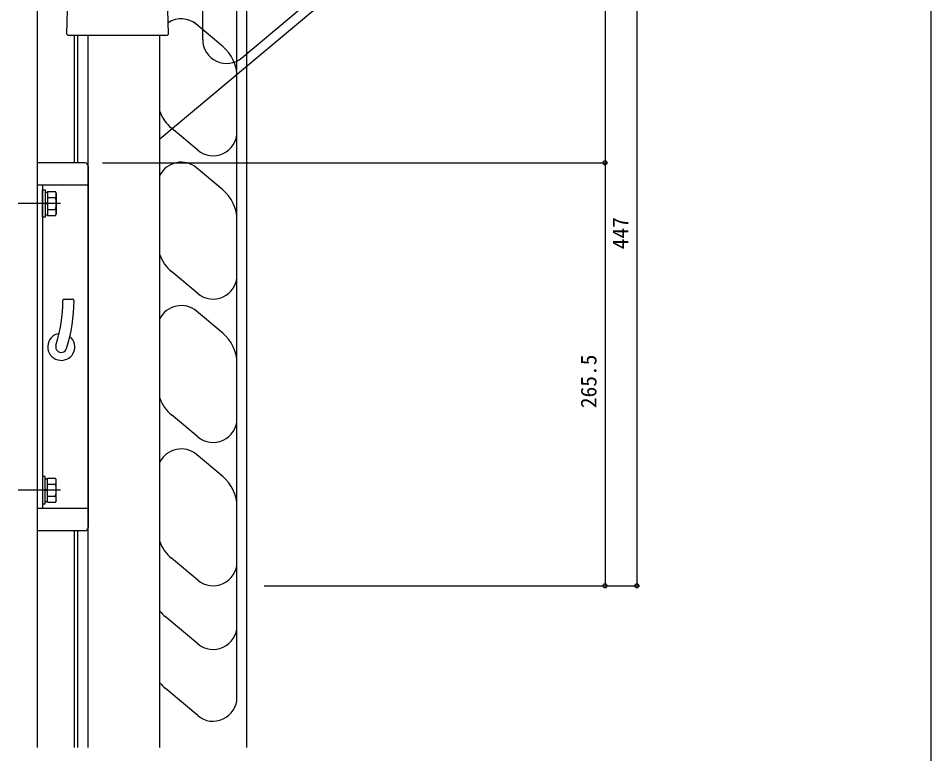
# Model space of a CAD drawing. Units: millimetres, scale not verified. Extents: x -990 to 990, y -1600 to 1602.
# Drawn here: x 417 to 990, y -103 to 359 of the extents above; entities that cross this region are included whole.
import ezdxf
from ezdxf.enums import TextEntityAlignment as Align

# ---------------------------------------------------------------- set-up
doc = ezdxf.new("R2010")
doc.units = ezdxf.units.MM
doc.header["$LTSCALE"] = 8
for name, color, linetype in [('0-3_YKK_12', 2, 'Continuous'), ('0-4_YKK_13', 4, 'Continuous'), ('0-5_YKK_D', 6, 'Continuous'), ('0-6_YKK_ZWAK', 7, 'Continuous')]:
    doc.layers.add(name, color=color, linetype=linetype)
doc.styles.add('ＭＳ ゴシック', font='')
doc.styles.get('ＭＳ ゴシック').set_extended_font_data('MS Gothic')

msp = doc.modelspace()

# ---------------------------------------------------------------- linework, layer by layer
at = {"layer": '0-3_YKK_12'}
msp.add_line((429.17, -99.242), (429.17, 447.258), dxfattribs=at)
at = {"layer": '0-4_YKK_13'}
for p, q in [((557.477, 333.682), (642.984, 405.432)), ((560.407, 405.188), (560.407, -99.242)), ((643.084, 397.599), (506.065, 282.626)), ((447.67, 348.47), (448.763, 390.198)), ((511.334, 348.47), (510.696, 372.834)), ((532.87, 345.203), (532.87, 371.869)), ((545.476, 340.866), (527.407, 356.028)), ((448.352, 347.788), (447.67, 348.47)), ((510.652, 347.788), (448.352, 347.788)), ((452.37, 267.788), (452.37, 347.788)), ((454.57, 267.788), (454.57, 347.788)), ((460.97, -99.242), (460.97, 347.788)), ((505.97, -99.242), (505.97, 347.788)), ((511.334, 348.47), (510.652, 347.788)), ((554.407, 287.216), (554.407, 321.762)), ((529.765, 275.725), (513.337, 289.51)), ((554.407, 231.762), (554.407, 287.216)), ((458.97, 267.758), (429.17, 267.758)), ((460.97, 265.758), (460.97, 38.758)), ((545.476, 250.866), (529.048, 264.651)), ((460.97, 253.758), (429.07, 253.758)), ((432.27, 253.758), (432.27, 50.758)), ((433.87, 249.308), (435.47, 249.308)), ((435.47, 249.763), (440.389, 249.763)), ((435.47, 249.763), (435.47, 234.752)), ((440.97, 248.758), (440.389, 249.763)), ((440.97, 248.758), (440.97, 235.758)), ((443.57, 242.258), (417.07, 242.258)), ((435.47, 242.508), (433.87, 242.508)), ((435.47, 242.008), (433.87, 242.008)), ((435.47, 246.258), (435.47, 238.258)), ((435.47, 246.011), (440.389, 246.011)), ((433.87, 235.208), (435.47, 235.208)), ((435.47, 238.505), (440.389, 238.505)), ((440.97, 235.758), (440.389, 234.752)), ((435.47, 234.752), (440.389, 234.752)), ((554.407, 197.216), (554.407, 231.762)), ((529.765, 185.725), (513.337, 199.51)), ((554.407, 141.762), (554.407, 197.216)), ((446.073, 182.258), (451.073, 182.258)), ((545.476, 160.866), (529.048, 174.651)), ((554.407, 107.216), (554.407, 141.762)), ((529.765, 95.725), (513.337, 109.51)), ((554.407, 51.762), (554.407, 107.216)), ((545.476, 70.866), (529.048, 84.651)), ((433.87, 69.308), (435.47, 69.308)), ((435.47, 69.763), (440.389, 69.763)), ((435.47, 54.752), (435.47, 69.763)), ((440.97, 68.758), (440.389, 69.763)), ((440.97, 55.758), (440.97, 68.758)), ((435.47, 58.258), (435.47, 66.258)), ((435.47, 66.011), (440.389, 66.011)), ((443.57, 62.258), (417.07, 62.258)), ((435.47, 62.508), (433.87, 62.508)), ((435.47, 62.008), (433.87, 62.008)), ((435.47, 58.505), (440.389, 58.505)), ((433.87, 55.208), (435.47, 55.208)), ((435.47, 54.752), (440.389, 54.752)), ((440.97, 55.758), (440.389, 54.752)), ((554.407, 17.216), (554.407, 51.762)), ((460.97, 50.758), (429.07, 50.758)), ((458.97, 36.758), (429.17, 36.758)), ((452.37, -99.242), (452.37, 36.788)), ((454.57, -99.242), (454.57, 36.788)), ((529.765, 5.725), (513.337, 19.51)), ((554.407, -67.831), (554.407, 17.216)), ((529.765, -34.275), (509.337, -17.134)), ((529.765, -79.275), (509.337, -62.134))]:
    msp.add_line(p, q, dxfattribs=at)
msp.add_lwpolyline([(554.407, 325.827), (554.407, 379.45), (554.407, 405.192)], dxfattribs=at)
for points in [[(432.27, 233.758), (432.27, 250.758), (433.87, 250.758), (433.87, 233.758)], [(432.27, 70.758), (432.27, 53.758), (433.87, 53.758), (433.87, 70.758)]]:
    msp.add_lwpolyline(points, close=True, dxfattribs=at)
for centre, radius, start, end in [((519.407, 343.16), 15, 50.00011, 123.17318), ((547.87, 345.203), 15, 180.00001, 310), ((529.407, 321.715), 25, 0, 50.00011), ((529.407, 308.661), 25, 200.36936, 230.00037), ((539.407, 287.216), 15, 230.00011, 0), ((458.97, 265.758), 2, 0, 90), ((519.407, 253.16), 15, 50.00011, 153.60881), ((437.647, 247.887), 3.323, 325.61575, 34.38425), ((529.407, 231.715), 25, 0, 50.00011), ((428.55, 242.258), 12.419, 342.41205, 17.58795), ((437.647, 236.629), 3.323, 325.61575, 34.38425), ((529.407, 218.661), 25, 200.36936, 230.00037), ((539.407, 197.216), 15, 230.00011, 0), ((352.074, 181.394), 93, 342.42628, 359.9168), ((446.073, 181.258), 1, 90, 179.9168), ((352.074, 181.394), 100, 342.42628, 359.921), ((451.073, 181.258), 1, 359.921, 90), ((519.407, 163.16), 15, 50.00011, 153.60881), ((444.07, 152.258), 8.5, 99.06344, 50.39019), ((529.407, 141.715), 25, 0, 50.00011), ((444.07, 152.258), 3.5, 162.42628, 342.42628), ((529.407, 128.661), 25, 200.36936, 230.00037), ((539.407, 107.216), 15, 230.00011, 0), ((519.407, 73.16), 15, 50.00011, 153.60881), ((437.647, 67.887), 3.323, 325.61575, 34.38425), ((529.407, 51.715), 25, 0, 50.00011), ((428.55, 62.258), 12.419, 342.41205, 17.58795), ((437.647, 56.629), 3.323, 325.61575, 34.38425), ((458.97, 38.758), 2, 270, 0), ((529.407, 38.661), 25, 200.36936, 230.00037), ((539.407, 17.216), 15, 230.00011, 0), ((525.407, 2.017), 25, 218.97035, 229.99988), ((539.407, -22.784), 15, 230.00018, 0), ((525.407, -42.983), 25, 218.97062, 229.99988), ((539.407, -67.784), 15, 230.00018, 0)]:
    msp.add_arc(centre, radius, start, end, dxfattribs=at)
at = {"layer": '0-5_YKK_D'}
for p, q in [((785.475, 658.416), (785.475, 267.758)), ((805.475, 449.258), (805.475, 2.216)), ((469.97, 267.758), (786.475, 267.758)), ((469.97, 267.758), (786.475, 267.758)), ((785.475, 267.758), (785.475, 2.216)), ((571.407, 2.216), (806.475, 2.216)), ((571.407, 2.216), (786.475, 2.216))]:
    msp.add_line(p, q, dxfattribs=at)
for centre in [(785.475, 267.758), (785.475, 267.758), (785.475, 2.216), (805.475, 2.216)]:
    msp.add_circle(centre, 1.275, dxfattribs=at)
at = {"layer": '0-6_YKK_ZWAK'}
msp.add_line((990, 1520), (990, -1600), dxfattribs=at)

# ---------------------------------------------------------------- texts
at = {"layer": '0-5_YKK_D', "style": 'ＭＳ ゴシック'}
for s, p in [('447', (803.075, 213.497)), ('265.5', (783.075, 113.747))]:
    msp.add_text(s, height=9.897, rotation=90, dxfattribs=at).set_placement(p, align=Align.BOTTOM_LEFT)

doc.saveas('drawing.dxf')
